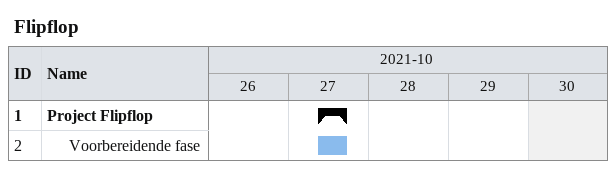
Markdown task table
Flipflop

| ID | Level | Task | Start | Finish |
|---|---|---|---|---|
| 1 | 1 | **Project Flipflop** | 2021-10-27 | 2021-10-27 |
| 2 | 2 | Voorbereidende fase | 2021-10-27 | 2021-10-27 |
